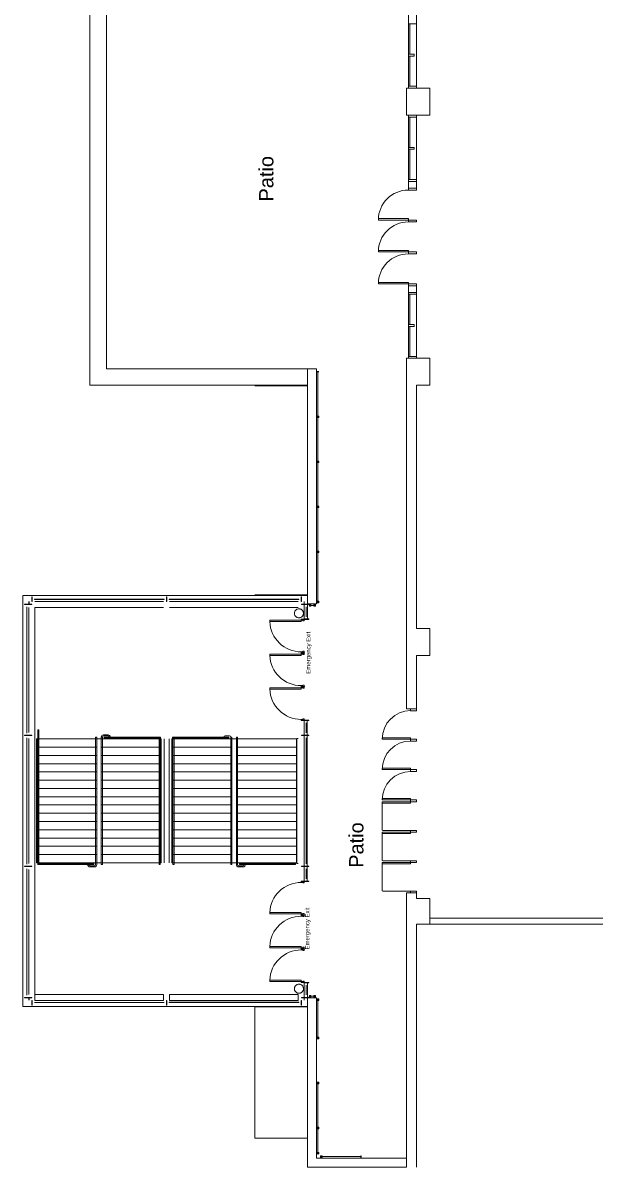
# Model space of a CAD drawing. Header units: inches. Extents: x -3410 to 5259, y -1080 to 3208.
# Drawn here: x -2481 to -1718, y -1079 to 446 of the extents above; entities that cross this region are included whole.
import ezdxf

# ---------------------------------------------------------------- set-up
doc = ezdxf.new("R2010")
doc.units = ezdxf.units.IN
doc.header["$LTSCALE"] = 48
doc.header["$MEASUREMENT"] = 0
for name, color, linetype, lineweight in [('Venue-Fire Apparatus and Text', 7, 'Continuous', 5), ('Venue-Text', 5, 'Continuous', 5), ('Venue-Walls and Doors', 7, 'Continuous', 5)]:
    doc.layers.add(name, color=color, linetype=linetype, lineweight=lineweight)
doc.styles.add('Arial', font='Arial')

# ---------------------------------------------------------------- blocks, each defined once
blk = doc.blocks.new('Group-79-1')
at = {"layer": 'Venue-Walls and Doors', "color": 7, "linetype": 'Continuous'}
for p, q in [((-3356.241, -1054.494), (-3396.241, -1054.494)), ((-3396.193, -1052.55), (-3356.241, -1052.55)), ((-3356.241, -1054.494), (-3356.241, -1052.55))]:
    blk.add_line(p, q, dxfattribs=at)
blk.add_arc((-3356.241, -1054.494), 39.996, 90, 180, dxfattribs=at)
blk = doc.blocks.new('Group-175-1')
at = {"layer": 'Venue-Walls and Doors', "color": 7, "linetype": 'Continuous', "flags": 128}
blk.add_lwpolyline([(-3353.24, -1865.887), (-3390.24, -1865.887, -0.41421356), (-3391.24, -1864.887), (-3391.24, -1827.887), (-3353.24, -1827.887), (-3353.24, -1829.734), (-3391.24, -1829.734)], format="xyb", dxfattribs=at)
blk = doc.blocks.new('Group-176-1')
at = {"layer": 'Venue-Walls and Doors', "color": 7, "linetype": 'Continuous', "flags": 128}
blk.add_lwpolyline([(-3353.24, -1906.387), (-3390.24, -1906.387, -0.41421356), (-3391.24, -1905.387), (-3391.24, -1868.387), (-3353.24, -1868.387), (-3353.24, -1870.234), (-3391.24, -1870.234)], format="xyb", dxfattribs=at)
blk = doc.blocks.new('Group-177-1')
at = {"layer": 'Venue-Walls and Doors', "color": 7, "linetype": 'Continuous', "flags": 128}
blk.add_lwpolyline([(-3353.241, -1825.387), (-3390.241, -1825.387, -0.41421356), (-3391.241, -1824.387), (-3391.241, -1787.387), (-3353.241, -1787.387), (-3353.241, -1789.234), (-3391.241, -1789.234)], format="xyb", dxfattribs=at)
blk = doc.blocks.new('Group-178-1')
at = {"layer": 'Venue-Walls and Doors', "color": 7, "linetype": 'Continuous', "flags": 128}
blk.add_lwpolyline([(-3353.24, -1665.887, 0.41421356), (-3391.24, -1703.887), (-3353.24, -1703.887), (-3353.24, -1702.04), (-3391.24, -1702.04)], format="xyb", dxfattribs=at)
blk = doc.blocks.new('Group-179-1')
at = {"layer": 'Venue-Walls and Doors', "color": 7, "linetype": 'Continuous', "flags": 128}
blk.add_lwpolyline([(-3353.24, -1706.387, 0.41421356), (-3391.24, -1744.387), (-3353.24, -1744.387), (-3353.24, -1742.54), (-3391.24, -1742.54)], format="xyb", dxfattribs=at)
blk = doc.blocks.new('Group-186-1')
at = {"layer": 'Venue-Walls and Doors', "color": 7, "linetype": 'Continuous'}
for p, q in [((-3356.241, -1011.994), (-3396.241, -1011.994)), ((-3396.193, -1010.05), (-3356.241, -1010.05)), ((-3356.241, -1011.994), (-3356.241, -1010.05))]:
    blk.add_line(p, q, dxfattribs=at)
blk.add_arc((-3356.241, -1011.994), 39.996, 90, 180, dxfattribs=at)
blk = doc.blocks.new('Group-187-1')
at = {"layer": 'Venue-Walls and Doors', "color": 7, "linetype": 'Continuous'}
for p, q in [((-3356.241, -1097.095), (-3396.241, -1097.095)), ((-3396.193, -1095.151), (-3356.241, -1095.151)), ((-3356.241, -1097.095), (-3356.241, -1095.151))]:
    blk.add_line(p, q, dxfattribs=at)
blk.add_arc((-3356.241, -1097.095), 39.996, 90, 180, dxfattribs=at)
blk = doc.blocks.new('Group-217-1')
at = {"layer": 'Venue-Walls and Doors', "color": 7, "linetype": 'Continuous', "flags": 128}
blk.add_lwpolyline([(-3353.241, -1746.887, 0.41421356), (-3391.241, -1784.887), (-3353.241, -1784.887), (-3353.241, -1783.04), (-3391.241, -1783.04)], format="xyb", dxfattribs=at)

msp = doc.modelspace()

# ---------------------------------------------------------------- linework, layer by layer
at = {"layer": 'Venue-Walls and Doors', "linetype": 'Continuous'}
for p, q in [((-2391.8, -37.3), (-2391.8, 538.8)), ((-2369.8, -15.3), (-2369.8, 516.8)), ((-1956.3, 444.3), (-1967.3, 444.3)), ((-1965.3, 444.3), (-1965.3, 404)), ((-1965.3, 361.3), (-1965.3, 401.5)), ((-1969.8, 358.7), (-1938.8, 358.7)), ((-1969.8, 358.7), (-1969.8, 322.8)), ((-1967.3, 361.3), (-1956.3, 361.3)), ((-1938.8, 358.7), (-1938.8, 322.8)), ((-1969.8, 322.8), (-1938.8, 322.8)), ((-1967.3, 322.8), (-1967.3, 277.3)), ((-1965.3, 320.3), (-1965.3, 279.8)), ((-1956.3, 320.3), (-1956.3, 237)), ((-1967.3, 277.3), (-1967.3, 237)), ((-1965.3, 237), (-1965.3, 277.3)), ((-1956.3, 237), (-1967.3, 237)), ((-1956.3, 234.5), (-1967.3, 234.5)), ((-1967.3, 225.5), (-1956.3, 225.5)), ((-1956.3, 98), (-1967.3, 98)), ((-1967.3, 95.5), (-1956.3, 95.5)), ((-1956.3, 86.5), (-1967.3, 86.5)), ((-1967.3, 43.8), (-1967.3, 84)), ((-1965.3, 84), (-1965.3, 43.8)), ((-1956.3, 84), (-1956.3, 1.3)), ((-1965.3, 1.3), (-1965.3, 41.3)), ((-1969.8, -1.3), (-1938.8, -1.3)), ((-1969.8, -468.4), (-1969.8, -1.3)), ((-1938.8, -1.3), (-1938.8, -37.2)), ((-2369.8, -15.3), (-2101.8, -15.3)), ((-2101.8, -37.3), (-2101.8, -15.3)), ((-2101.8, -15.3), (-2089.8, -15.3)), ((-2089.8, -15.3), (-2089.8, -328.6)), ((-2086.8, -19), (-2089.8, -19)), ((-2086.8, -19.5), (-2089.8, -19.5)), ((-2087.8, -20.2), (-2087.8, -78.2)), ((-2391.8, -37.3), (-2101.8, -37.3)), ((-2101.8, -37.8), (-2171.8, -37.8)), ((-2101.8, -37.3), (-2101.8, -328.9)), ((-1956.6, -37.2), (-1938.8, -37.2)), ((-1956.6, -361.3), (-1956.6, -37.2)), ((-2086.8, -79), (-2089.8, -79)), ((-2086.8, -79.5), (-2089.8, -79.5)), ((-2087.8, -79.5), (-2087.8, -79)), ((-2087.8, -80.2), (-2087.8, -138.2)), ((-2086.8, -139), (-2089.8, -139)), ((-2086.8, -139.5), (-2089.8, -139.5)), ((-2087.8, -139.5), (-2087.8, -139)), ((-2087.8, -140.2), (-2087.8, -198.2)), ((-2086.8, -199), (-2089.8, -199)), ((-2086.8, -199.5), (-2089.8, -199.5)), ((-2087.8, -199.5), (-2087.8, -199)), ((-2087.8, -200.2), (-2087.8, -258.2)), ((-2086.8, -259), (-2089.8, -259)), ((-2087.8, -259.5), (-2087.8, -259)), ((-2086.8, -259.5), (-2089.8, -259.5)), ((-2087.8, -260.2), (-2087.8, -325.1)), ((-2481.1, -865.3), (-2481.1, -317.3)), ((-2101.8, -317.3), (-2481.1, -317.3)), ((-2101.8, -316.6), (-2171.8, -316.6)), ((-2473.1, -325.6), (-2473.1, -329)), ((-2473.1, -333.3), (-2473.1, -499.9)), ((-2472.8, -325.6), (-2472.8, -329)), ((-2293.6, -325.3), (-2465.1, -325.3)), ((-2465.1, -333.3), (-2465.1, -857.1)), ((-2293.6, -333.3), (-2465.1, -333.3)), ((-2285.6, -325.3), (-2114.1, -325.3)), ((-2285.6, -333.3), (-2114.1, -333.3)), ((-2106.3, -325.6), (-2106.3, -329)), ((-2106.1, -325.6), (-2106.1, -329)), ((-2106.1, -329.5), (-2106.1, -345.2)), ((-2089.8, -328.6), (-2101.8, -328.6)), ((-2101.8, -329.4), (-2101.8, -348.7)), ((-2098.1, -330.6), (-2098.6, -330.6)), ((-2097.3, -330.6), (-2093.3, -330.6)), ((-2092.6, -330.6), (-2092.1, -330.6)), ((-2086.8, -325.9), (-2089.8, -325.9)), ((-2086.8, -326.4), (-2089.8, -326.4)), ((-2087.8, -326.4), (-2087.8, -325.9)), ((-2110.1, -349.2), (-2110.1, -352.2)), ((-2100.1, -349.2), (-2110.1, -349.2)), ((-2110.1, -349.5), (-2106.1, -349.5)), ((-1956.6, -361.3), (-1938.8, -361.3)), ((-1938.8, -361.3), (-1938.8, -397.2)), ((-2110.1, -392.5), (-2110.1, -397.2)), ((-2110.1, -393.5), (-2106.1, -393.5)), ((-2110.1, -394.5), (-2106.1, -394.5)), ((-2106.1, -391.8), (-2106.1, -393.7)), ((-1956.3, -468.4), (-1956.3, -397.2)), ((-1956.3, -397.2), (-1938.8, -397.2)), ((-2110.1, -437.5), (-2110.1, -442.2)), ((-2110.1, -438.5), (-2106.1, -438.5)), ((-2110.1, -439.5), (-2106.1, -439.5)), ((-2106.1, -436.8), (-2106.1, -438.7)), ((-1969.8, -468.4), (-1956.3, -468.4)), ((-2110.1, -483.7), (-2110.1, -482.5)), ((-2110.1, -483.5), (-2106.1, -483.5)), ((-2106.1, -503.7), (-2106.1, -487.7)), ((-2102.1, -503.7), (-2102.1, -484.2)), ((-2461.1, -496.6), (-2461.1, -673.6)), ((-2461.1, -496.6), (-2459.6, -496.6)), ((-2459.6, -496.6), (-2459.6, -673.6)), ((-2367.6, -503.1), (-2373.6, -503.1)), ((-2103.7, -500.6), (-2103.4, -500.6)), ((-2473.1, -507.9), (-2473.1, -674.6)), ((-2463.1, -508.6), (-2463.1, -673.6)), ((-2296.6, -508.6), (-2463.1, -508.6)), ((-2462.6, -508.6), (-2462.6, -673.6)), ((-2384.1, -506.1), (-2384.1, -676.1)), ((-2384.1, -506.1), (-2382.6, -506.1)), ((-2382.6, -506.1), (-2382.6, -673.6)), ((-2376.6, -507.1), (-2376.6, -506.1)), ((-2376.6, -506.1), (-2375.1, -506.1)), ((-2376.6, -508.6), (-2376.6, -506.1)), ((-2376.6, -508.6), (-2376.6, -676.1)), ((-2375.1, -506.1), (-2375.1, -676.1)), ((-2367.6, -504.6), (-2373.6, -504.6)), ((-2297.6, -506.1), (-2372.6, -506.1)), ((-2372.6, -507.6), (-2372.6, -506.1)), ((-2297.6, -507.6), (-2372.6, -507.6)), ((-2299.6, -508.6), (-2299.6, -676.1)), ((-2298.1, -508.6), (-2298.1, -676.1)), ((-2297.6, -506.1), (-2297.6, -507.6)), ((-2296.6, -508.6), (-2296.6, -673.6)), ((-2292.8, -508.6), (-2292.8, -673.6)), ((-2286.3, -508.6), (-2286.3, -673.6)), ((-2282.6, -508.6), (-2116.1, -508.6)), ((-2282.6, -508.6), (-2282.6, -673.6)), ((-2281.6, -506.1), (-2281.6, -507.6)), ((-2281.6, -506.1), (-2206.6, -506.1)), ((-2281.6, -507.6), (-2206.6, -507.6)), ((-2279.6, -506.1), (-2281.1, -506.1)), ((-2281.1, -508.6), (-2281.1, -676.1)), ((-2279.6, -508.6), (-2279.6, -676.1)), ((-2211.6, -504.6), (-2205.6, -504.6)), ((-2206.6, -507.6), (-2206.6, -506.1)), ((-2204.1, -506.1), (-2204.1, -676.1)), ((-2202.6, -506.1), (-2204.1, -506.1)), ((-2204.1, -673.6), (-2204.1, -509.1)), ((-2202.6, -507.1), (-2202.6, -506.1)), ((-2202.6, -506.1), (-2202.6, -676.1)), ((-2196.6, -506.1), (-2196.6, -673.6)), ((-2195.1, -506.1), (-2196.6, -506.1)), ((-2195.1, -506.1), (-2195.1, -676.1)), ((-2116.6, -508.6), (-2116.6, -673.6)), ((-2116.1, -674.5), (-2116.1, -507.8)), ((-2114.1, -507.8), (-2116.1, -507.8)), ((-2106.1, -504.2), (-2106.1, -678.3)), ((-2102.1, -504.2), (-2102.1, -678.3)), ((-2382.6, -519.6), (-2462.6, -519.6)), ((-2382.6, -530.6), (-2462.6, -530.6)), ((-2376.6, -519.6), (-2296.6, -519.6)), ((-2376.6, -530.6), (-2296.6, -530.6)), ((-2202.6, -519.6), (-2282.6, -519.6)), ((-2202.6, -530.6), (-2282.6, -530.6)), ((-2196.6, -519.6), (-2116.6, -519.6)), ((-2196.6, -530.6), (-2116.6, -530.6)), ((-2382.6, -541.6), (-2462.6, -541.6)), ((-2376.6, -541.6), (-2296.6, -541.6)), ((-2202.6, -541.6), (-2282.6, -541.6)), ((-2196.6, -541.6), (-2116.6, -541.6)), ((-2382.6, -552.6), (-2462.6, -552.6)), ((-2382.6, -563.6), (-2462.6, -563.6)), ((-2376.6, -552.6), (-2296.6, -552.6)), ((-2376.6, -563.6), (-2296.6, -563.6)), ((-2202.6, -552.6), (-2282.6, -552.6)), ((-2202.6, -563.6), (-2282.6, -563.6)), ((-2196.6, -552.6), (-2116.6, -552.6)), ((-2196.6, -563.6), (-2116.6, -563.6)), ((-2382.6, -574.6), (-2462.6, -574.6)), ((-2376.6, -574.6), (-2296.6, -574.6)), ((-2202.6, -574.6), (-2282.6, -574.6)), ((-2196.6, -574.6), (-2116.6, -574.6)), ((-2382.6, -585.6), (-2462.6, -585.6)), ((-2376.6, -585.6), (-2296.6, -585.6)), ((-2202.6, -585.6), (-2282.6, -585.6)), ((-2196.6, -585.6), (-2116.6, -585.6)), ((-2382.6, -596.6), (-2462.6, -596.6)), ((-2382.6, -607.6), (-2462.6, -607.6)), ((-2376.6, -596.6), (-2296.6, -596.6)), ((-2376.6, -607.6), (-2296.6, -607.6)), ((-2202.6, -596.6), (-2282.6, -596.6)), ((-2202.6, -607.6), (-2282.6, -607.6)), ((-2196.6, -596.6), (-2116.6, -596.6)), ((-2196.6, -607.6), (-2116.6, -607.6)), ((-2382.6, -618.6), (-2462.6, -618.6)), ((-2376.6, -618.6), (-2296.6, -618.6)), ((-2202.6, -618.6), (-2282.6, -618.6)), ((-2196.6, -618.6), (-2116.6, -618.6)), ((-2382.6, -629.6), (-2462.6, -629.6)), ((-2376.6, -629.6), (-2296.6, -629.6)), ((-2202.6, -629.6), (-2282.6, -629.6)), ((-2196.6, -629.6), (-2116.6, -629.6)), ((-2382.6, -640.6), (-2462.6, -640.6)), ((-2382.6, -651.6), (-2462.6, -651.6)), ((-2376.6, -640.6), (-2296.6, -640.6)), ((-2376.6, -651.6), (-2296.6, -651.6)), ((-2202.6, -640.6), (-2282.6, -640.6)), ((-2202.6, -651.6), (-2282.6, -651.6)), ((-2196.6, -640.6), (-2116.6, -640.6)), ((-2196.6, -651.6), (-2116.6, -651.6)), ((-2382.6, -662.6), (-2462.6, -662.6)), ((-2376.6, -662.6), (-2296.6, -662.6)), ((-2202.6, -662.6), (-2282.6, -662.6)), ((-2196.6, -662.6), (-2116.6, -662.6)), ((-2473.1, -682.6), (-2473.1, -849.3)), ((-2463.1, -673.6), (-2296.6, -673.6)), ((-2382.6, -673.6), (-2462.6, -673.6)), ((-2461.6, -674.6), (-2386.6, -674.6)), ((-2461.6, -676.1), (-2386.6, -676.1)), ((-2459.1, -676.1), (-2459.1, -674.6)), ((-2391.6, -677.6), (-2385.6, -677.6)), ((-2391.6, -679.1), (-2385.6, -679.1)), ((-2386.6, -674.6), (-2386.6, -676.1)), ((-2382.6, -673.6), (-2296.6, -673.6)), ((-2382.6, -673.6), (-2382.6, -676.1)), ((-2375.1, -676.1), (-2376.6, -676.1)), ((-2299.6, -676.1), (-2298.1, -676.1)), ((-2196.6, -673.6), (-2282.6, -673.6)), ((-2116.1, -673.6), (-2282.6, -673.6)), ((-2279.6, -676.1), (-2281.1, -676.1)), ((-2204.1, -676.1), (-2202.6, -676.1)), ((-2196.6, -673.6), (-2116.6, -673.6)), ((-2196.6, -673.6), (-2196.6, -676.1)), ((-2187.6, -677.6), (-2193.6, -677.6)), ((-2187.6, -679.1), (-2193.6, -679.1)), ((-2117.6, -674.6), (-2192.6, -674.6)), ((-2192.6, -674.6), (-2192.6, -676.1)), ((-2117.6, -676.1), (-2192.6, -676.1)), ((-2117.6, -676.1), (-2117.6, -674.6)), ((-2114.1, -674.5), (-2116.1, -674.5)), ((-2106.1, -678.8), (-2106.1, -694.6)), ((-2102.1, -678.8), (-2102.1, -698.1)), ((-2110.1, -698.8), (-2106.1, -698.8)), ((-1969.8, -1079.2), (-1969.8, -713.9)), ((-1956.3, -713.9), (-1969.8, -713.9)), ((-1956.3, -711.4), (-1956.3, -721.3)), ((-1956.3, -721.3), (-1938.8, -721.3)), ((-1938.8, -721.3), (-1938.8, -755.3)), ((-2110.1, -742.8), (-2106.1, -742.8)), ((-2110.1, -743.8), (-2106.1, -743.8)), ((-2106.1, -741.2), (-2106.1, -743.1)), ((-1956.3, -755.3), (-1415.8, -755.3)), ((-1956.3, -755.3), (-1956.3, -1079.2)), ((-1693.8, -747.3), (-1938.8, -747.3)), ((-2110.1, -787.8), (-2106.1, -787.8)), ((-2110.1, -788.8), (-2106.1, -788.8)), ((-2106.1, -786.2), (-2106.1, -788.1)), ((-2110.1, -830.1), (-2110.1, -833.1)), ((-2110.1, -832.8), (-2106.1, -832.8)), ((-2106.1, -831.2), (-2106.1, -833.1)), ((-2106.1, -852.9), (-2106.1, -833.1)), ((-2101.8, -833.8), (-2101.8, -852.9)), ((-2473.1, -856.9), (-2473.1, -853.5)), ((-2472.8, -856.9), (-2472.8, -853.5)), ((-2293.6, -849.3), (-2465.1, -849.3)), ((-2293.6, -857.3), (-2293.6, -849.3)), ((-2285.6, -849.3), (-2285.6, -857.3)), ((-2285.6, -849.3), (-2114.1, -849.3)), ((-2114.1, -857.3), (-2114.1, -849.3)), ((-2106.3, -856.9), (-2106.3, -853.5)), ((-2106.1, -856.9), (-2106.1, -853.5)), ((-2101.8, -853.4), (-2101.8, -1079.2)), ((-2089.8, -853.6), (-2101.8, -853.6)), ((-2098.6, -850.6), (-2098.6, -853.6)), ((-2098.1, -851.6), (-2098.6, -851.6)), ((-2098.1, -850.6), (-2098.1, -853.6)), ((-2097.3, -851.6), (-2093.3, -851.6)), ((-2092.6, -850.6), (-2092.6, -853.6)), ((-2092.6, -851.6), (-2092.1, -851.6)), ((-2092.1, -850.6), (-2092.1, -853.6)), ((-2089.8, -853.6), (-2089.8, -1067.2)), ((-2102.1, -865.3), (-2481.1, -865.3)), ((-2293.6, -857.3), (-2465.1, -857.3)), ((-2285.6, -857.3), (-2114.1, -857.3)), ((-2171.8, -1040.7), (-2171.8, -865.6)), ((-2171.8, -865.6), (-2101.8, -865.6)), ((-2086.8, -855.9), (-2089.8, -855.9)), ((-2086.8, -856.4), (-2089.8, -856.4)), ((-2087.8, -855.9), (-2087.8, -856.4)), ((-2087.8, -857.1), (-2087.8, -906.2)), ((-2086.8, -907), (-2089.8, -907)), ((-2086.8, -907.5), (-2089.8, -907.5)), ((-2087.8, -907), (-2087.8, -907.5)), ((-2086.8, -967), (-2089.8, -967)), ((-2086.8, -967.5), (-2089.8, -967.5)), ((-2087.8, -967), (-2087.8, -967.5)), ((-2087.8, -968.2), (-2087.8, -1026.2)), ((-2086.8, -1027), (-2089.8, -1027)), ((-2086.8, -1027.5), (-2089.8, -1027.5)), ((-2087.8, -1027), (-2087.8, -1027.5)), ((-2087.8, -1028.2), (-2087.8, -1059.7)), ((-2101.8, -1040.7), (-2171.8, -1040.7)), ((-2089.8, -1060.5), (-2086.8, -1060.5)), ((-2089.8, -1061), (-2086.8, -1061)), ((-1969.8, -1067.2), (-2089.8, -1067.2)), ((-2087.8, -1061), (-2087.8, -1060.5)), ((-2083.6, -1067.2), (-2083.6, -1064.2)), ((-2083.1, -1065.2), (-2083.6, -1065.2)), ((-2083.1, -1067.2), (-2083.1, -1064.2)), ((-2082.3, -1065.2), (-2030.8, -1065.2)), ((-1969.8, -1079.2), (-2101.8, -1079.2))]:
    msp.add_line(p, q, dxfattribs=at)
at = {"layer": 'Venue-Walls and Doors', "linetype": 'Continuous', "flags": 128}
for points in [[(-1956.3, 682.8), (-1956.3, 358.8), (-1967.3, 358.8), (-1967.3, 682.8)], [(-1967.3, 404), (-1959.6, 404), (-1959.6, 401.5), (-1967.3, 401.5)], [(-1967.3, 320.3), (-1956.3, 320.3), (-1956.3, 322.8)], [(-1967.3, 277.3), (-1959.6, 277.3), (-1959.6, 279.8), (-1967.3, 279.8)], [(-1956.3, 237), (-1956.3, 223), (-1967.3, 223), (-1967.3, 237)], [(-1956.3, 98), (-1956.3, 84), (-1967.3, 84), (-1967.3, 98)], [(-1967.3, 1.3), (-1956.3, 1.3), (-1956.3, -1.2), (-1967.3, -1.2), (-1967.3, 43.8)], [(-1967.3, 43.8), (-1959.6, 43.8), (-1959.6, 41.3), (-1967.3, 41.3)], [(-2088.8, -79), (-2088.8, -78.2), (-2086.8, -78.2), (-2086.8, -79)], [(-2088.8, -79.5), (-2088.8, -80.2), (-2086.8, -80.2), (-2086.8, -79.5)], [(-2088.8, -139), (-2088.8, -138.2), (-2086.8, -138.2), (-2086.8, -139)], [(-2088.8, -139.5), (-2088.8, -140.2), (-2086.8, -140.2), (-2086.8, -139.5)], [(-2088.8, -199), (-2088.8, -198.2), (-2086.8, -198.2), (-2086.8, -199)], [(-2088.8, -199.5), (-2088.8, -200.2), (-2086.8, -200.2), (-2086.8, -199.5)], [(-2088.8, -259), (-2088.8, -258.2), (-2086.8, -258.2), (-2086.8, -259)], [(-2088.8, -259.5), (-2088.8, -260.2), (-2086.8, -260.2), (-2086.8, -259.5)], [(-2098.6, -329.6), (-2099.3, -329.6), (-2099.3, -331.6), (-2098.6, -331.6), (-2098.6, -328.6)], [(-2098.1, -329.6), (-2097.3, -329.6), (-2097.3, -331.6), (-2098.1, -331.6), (-2098.1, -328.6)], [(-2092.6, -329.6), (-2093.3, -329.6), (-2093.3, -331.6), (-2092.6, -331.6), (-2092.6, -328.6)], [(-2092.1, -329.6), (-2091.3, -329.6), (-2091.3, -331.6), (-2092.1, -331.6), (-2092.1, -328.6)], [(-2088.8, -325.9), (-2088.8, -325.1), (-2086.8, -325.1), (-2086.8, -325.9)], [(-2088.8, -326.4), (-2088.8, -327.1), (-2086.8, -327.1), (-2086.8, -326.4)], [(-2110.1, -352.2), (-2152.1, -352.2), (-2152.1, -350.5), (-2108.1, -350.5)], [(-2106.1, -345.2), (-2106.1, -351.1), (-2108.1, -351.1), (-2108.1, -350.5)], [(-2106.1, -348.7), (-2100.1, -348.7), (-2100.1, -349.2)], [(-2110.1, -397.2), (-2152.1, -397.2), (-2152.1, -395.5), (-2108.1, -395.5)], [(-2106.1, -391.8), (-2108.1, -391.8), (-2108.1, -392.5), (-2110.1, -392.5)], [(-2110.1, -393.7), (-2105.6, -393.7), (-2105.6, -394.2), (-2110.1, -394.2)], [(-2106.1, -394.2), (-2106.1, -396.1), (-2108.1, -396.1), (-2108.1, -395.5)], [(-2110.1, -442.2), (-2152.1, -442.2), (-2152.1, -440.5), (-2108.1, -440.5)], [(-2106.1, -436.8), (-2108.1, -436.8), (-2108.1, -437.5), (-2110.1, -437.5)], [(-2110.1, -438.7), (-2105.6, -438.7), (-2105.6, -439.2), (-2110.1, -439.2)], [(-2106.1, -439.2), (-2106.1, -441.1), (-2108.1, -441.1), (-2108.1, -440.5)], [(-1956.3, -468.4), (-1956.3, -470.9), (-1964.3, -470.9), (-1964.3, -468.4)], [(-2106.1, -481.8), (-2108.1, -481.8), (-2108.1, -482.5), (-2110.1, -482.5)], [(-2106.1, -484.2), (-2100.1, -484.2), (-2100.1, -483.7)], [(-2106.1, -694.6), (-2106.1, -700.4), (-2108.1, -700.4), (-2108.1, -699.8), (-2110.1, -699.8), (-2110.1, -698.6)], [(-2106.1, -698.1), (-2100.1, -698.1), (-2100.1, -698.6)], [(-1964.3, -713.9), (-1964.3, -711.4), (-1956.3, -711.4)], [(-2110.1, -740.1), (-2152.1, -740.1), (-2152.1, -741.8), (-2108.1, -741.8)], [(-2106.1, -743.6), (-2106.1, -745.4), (-2108.1, -745.4), (-2108.1, -744.8), (-2110.1, -744.8), (-2110.1, -740.1)], [(-2110.1, -743.6), (-2105.6, -743.6), (-2105.6, -743.1), (-2110.1, -743.1)], [(-2106.1, -741.2), (-2108.1, -741.2), (-2108.1, -741.8)], [(-2110.1, -785.1), (-2152.1, -785.1), (-2152.1, -786.8), (-2108.1, -786.8)], [(-2106.1, -788.6), (-2106.1, -790.4), (-2108.1, -790.4), (-2108.1, -789.8), (-2110.1, -789.8), (-2110.1, -785.1)], [(-2110.1, -788.6), (-2105.6, -788.6), (-2105.6, -788.1), (-2110.1, -788.1)], [(-2106.1, -786.2), (-2108.1, -786.2), (-2108.1, -786.8)], [(-2110.1, -830.1), (-2152.1, -830.1), (-2152.1, -831.8), (-2108.1, -831.8)], [(-2106.1, -831.2), (-2108.1, -831.2), (-2108.1, -831.8)], [(-2106.1, -833.6), (-2100.1, -833.6), (-2100.1, -833.1)], [(-2098.6, -852.6), (-2099.3, -852.6), (-2099.3, -850.6), (-2098.6, -850.6)], [(-2098.1, -852.6), (-2097.3, -852.6), (-2097.3, -850.6), (-2098.1, -850.6)], [(-2092.6, -852.6), (-2093.3, -852.6), (-2093.3, -850.6), (-2092.6, -850.6)], [(-2092.1, -852.6), (-2091.3, -852.6), (-2091.3, -850.6), (-2092.1, -850.6)], [(-2088.8, -855.9), (-2088.8, -855.1), (-2086.8, -855.1), (-2086.8, -855.9)], [(-2088.8, -856.4), (-2088.8, -857.1), (-2086.8, -857.1), (-2086.8, -856.4)], [(-2088.8, -907), (-2088.8, -906.2), (-2086.8, -906.2), (-2086.8, -907)], [(-2088.8, -907.5), (-2088.8, -908.2), (-2086.8, -908.2), (-2086.8, -907.5)], [(-2088.8, -967), (-2088.8, -966.2), (-2086.8, -966.2), (-2086.8, -967)], [(-2088.8, -967.5), (-2088.8, -968.2), (-2086.8, -968.2), (-2086.8, -967.5)], [(-2088.8, -1027), (-2088.8, -1026.2), (-2086.8, -1026.2), (-2086.8, -1027)], [(-2088.8, -1027.5), (-2088.8, -1028.2), (-2086.8, -1028.2), (-2086.8, -1027.5)], [(-2086.8, -1060.5), (-2086.8, -1059.7), (-2088.8, -1059.7), (-2088.8, -1060.5)], [(-2086.8, -1061), (-2086.8, -1061.7), (-2088.8, -1061.7), (-2088.8, -1061)], [(-2083.6, -1064.2), (-2084.3, -1064.2), (-2084.3, -1066.2), (-2083.6, -1066.2)], [(-2083.1, -1064.2), (-2082.3, -1064.2), (-2082.3, -1066.2), (-2083.1, -1066.2)]]:
    msp.add_lwpolyline(points, dxfattribs=at)
for points in [[(-1967.3, 180.5), (-1956.3, 180.5), (-1956.3, 183), (-1967.3, 183)], [(-1967.3, 140.5), (-1956.3, 140.5), (-1956.3, 138), (-1967.3, 138)], [(-2469.3, -325.3), (-2468.8, -325.3), (-2468.8, -319.3), (-2469.3, -319.3)], [(-2289.8, -325.3), (-2289.3, -325.3), (-2289.3, -319.3), (-2289.8, -319.3)], [(-2110.3, -325.3), (-2109.8, -325.3), (-2109.8, -319.3), (-2110.3, -319.3)], [(-2479.1, -329.5), (-2469.2, -329.5), (-2469.2, -329), (-2479.1, -329)], [(-2475.6, -332.5), (-2475.6, -500.7), (-2475.8, -500.7), (-2475.8, -332.5)], [(-2465.8, -322.8), (-2292.8, -322.8), (-2292.8, -322.5), (-2465.8, -322.5)], [(-2113.3, -322.8), (-2286.3, -322.8), (-2286.3, -322.5), (-2113.3, -322.5)], [(-2107.2, -341.1), (-2107.2, -341.7), (-2107.3, -342.3), (-2107.4, -342.9), (-2107.6, -343.4), (-2107.9, -344), (-2108.2, -344.5), (-2108.6, -344.9), (-2108.9, -345.4), (-2109.4, -345.8), (-2109.9, -346.1), (-2110.4, -346.4), (-2110.9, -346.7), (-2111.4, -346.9), (-2112, -347), (-2112.6, -347.1), (-2113.2, -347.1), (-2113.8, -347.1), (-2114.4, -347), (-2114.9, -346.9), (-2115.5, -346.7), (-2116, -346.4), (-2116.5, -346.1), (-2117, -345.8), (-2117.4, -345.4), (-2117.8, -344.9), (-2118.2, -344.5), (-2118.5, -344), (-2118.7, -343.4), (-2118.9, -342.9), (-2119.1, -342.3), (-2119.2, -341.7), (-2119.2, -341.1), (-2119.2, -340.6), (-2119.1, -340), (-2118.9, -339.4), (-2118.7, -338.8), (-2118.5, -338.3), (-2118.2, -337.8), (-2117.8, -337.3), (-2117.4, -336.9), (-2117, -336.5), (-2116.5, -336.2), (-2116, -335.8), (-2115.5, -335.6), (-2114.9, -335.4), (-2114.4, -335.3), (-2113.8, -335.2), (-2113.2, -335.1), (-2112.6, -335.2), (-2112, -335.3), (-2111.4, -335.4), (-2110.9, -335.6), (-2110.4, -335.8), (-2109.9, -336.2), (-2109.4, -336.5), (-2108.9, -336.9), (-2108.6, -337.3), (-2108.2, -337.8), (-2107.9, -338.3), (-2107.6, -338.8), (-2107.4, -339.4), (-2107.3, -340), (-2107.2, -340.6)], [(-2100.1, -329.5), (-2109.9, -329.5), (-2109.9, -329), (-2100.1, -329)], [(-2103.4, -345.7), (-2103.4, -332.5), (-2103.7, -332.5), (-2103.7, -345.7)], [(-2103.4, -487.2), (-2103.4, -500.6), (-2103.7, -500.6), (-2103.7, -487.2)], [(-2479.1, -504.2), (-2469.2, -504.2), (-2469.2, -503.7), (-2479.1, -503.7)], [(-2475.6, -675.3), (-2475.6, -507.2), (-2475.8, -507.2), (-2475.8, -675.3)], [(-2100.1, -504.2), (-2109.9, -504.2), (-2109.9, -503.7), (-2100.1, -503.7)], [(-2103.4, -675.2), (-2103.4, -507.1), (-2103.7, -507.1), (-2103.7, -675.2)], [(-1964.3, -511.4), (-1956.3, -511.4), (-1956.3, -508.9), (-1964.3, -508.9)], [(-1964.3, -551.9), (-1964.3, -549.4), (-1956.3, -549.4), (-1956.3, -551.9)], [(-1964.3, -592.4), (-1964.3, -589.9), (-1956.3, -589.9), (-1956.3, -592.4)], [(-1964.3, -632.9), (-1964.3, -630.4), (-1956.3, -630.4), (-1956.3, -632.9)], [(-1964.3, -670.9), (-1964.3, -673.4), (-1956.3, -673.4), (-1956.3, -670.9)], [(-2479.1, -678.8), (-2469.2, -678.8), (-2469.2, -678.3), (-2479.1, -678.3)], [(-2475.6, -681.8), (-2475.6, -850), (-2475.8, -850), (-2475.8, -681.8)], [(-2100.1, -678.8), (-2109.9, -678.8), (-2109.9, -678.3), (-2100.1, -678.3)], [(-2103.4, -695.1), (-2103.4, -681.7), (-2103.7, -681.7), (-2103.7, -695.1)], [(-2107.2, -841.5), (-2107.2, -842.1), (-2107.3, -842.7), (-2107.4, -843.2), (-2107.6, -843.8), (-2107.9, -844.3), (-2108.2, -844.8), (-2108.6, -845.3), (-2108.9, -845.7), (-2109.4, -846.1), (-2109.9, -846.5), (-2110.4, -846.8), (-2110.9, -847), (-2111.4, -847.2), (-2112, -847.4), (-2112.6, -847.5), (-2113.2, -847.5), (-2113.8, -847.5), (-2114.4, -847.4), (-2114.9, -847.2), (-2115.5, -847), (-2116, -846.8), (-2116.5, -846.5), (-2117, -846.1), (-2117.4, -845.7), (-2117.8, -845.3), (-2118.2, -844.8), (-2118.5, -844.3), (-2118.7, -843.8), (-2118.9, -843.2), (-2119.1, -842.7), (-2119.2, -842.1), (-2119.2, -841.5), (-2119.2, -840.9), (-2119.1, -840.3), (-2118.9, -839.8), (-2118.7, -839.2), (-2118.5, -838.7), (-2118.2, -838.2), (-2117.8, -837.7), (-2117.4, -837.3), (-2117, -836.9), (-2116.5, -836.5), (-2116, -836.2), (-2115.5, -836), (-2114.9, -835.8), (-2114.4, -835.6), (-2113.8, -835.5), (-2113.2, -835.5), (-2112.6, -835.5), (-2112, -835.6), (-2111.4, -835.8), (-2110.9, -836), (-2110.4, -836.2), (-2109.9, -836.5), (-2109.4, -836.9), (-2108.9, -837.3), (-2108.6, -837.7), (-2108.2, -838.2), (-2107.9, -838.7), (-2107.6, -839.2), (-2107.4, -839.8), (-2107.3, -840.3), (-2107.2, -840.9)], [(-2103.4, -836.6), (-2103.4, -849.8), (-2103.7, -849.8), (-2103.7, -836.6)], [(-2479.1, -853.5), (-2469.2, -853.5), (-2469.2, -853), (-2479.1, -853)], [(-2100.1, -853.5), (-2109.9, -853.5), (-2109.9, -853), (-2100.1, -853)], [(-2469.3, -857.3), (-2468.8, -857.3), (-2468.8, -863.3), (-2469.3, -863.3)], [(-2465.8, -859.8), (-2292.8, -859.8), (-2292.8, -860), (-2465.8, -860)], [(-2289.8, -857.3), (-2289.3, -857.3), (-2289.3, -863.3), (-2289.8, -863.3)], [(-2113.3, -859.5), (-2286.3, -859.5), (-2286.3, -859.8), (-2113.3, -859.8)], [(-2110.3, -857.3), (-2109.8, -857.3), (-2109.8, -863.3), (-2110.3, -863.3)], [(-2030.1, -1064.2), (-2030.8, -1064.2), (-2030.8, -1066.2), (-2030.1, -1066.2)]]:
    msp.add_lwpolyline(points, close=True, dxfattribs=at)
for points in [[(-2110.1, -349.2, -0.414214), (-2109.7, -348.9), (-2106.7, -348.9, 0.414214), (-2106.4, -348.6), (-2106.4, -345.5, -0.414214), (-2106.1, -345.2), (-2106.1, -345.2)], [(-2100.1, -483.7), (-2110.1, -483.7, 0.414214), (-2109.7, -484), (-2106.7, -484, -0.414214), (-2106.4, -484.3), (-2106.4, -487.4, 0.414214), (-2106.1, -487.7), (-2106.1, -481.8)], [(-2100.1, -698.6), (-2110.1, -698.6, -0.414214), (-2109.7, -698.2), (-2106.7, -698.2, 0.414214), (-2106.4, -697.9), (-2106.4, -694.9, -0.414214), (-2106.1, -694.6)], [(-2100.1, -833.1), (-2110.1, -833.1), (-2110.1, -833.1, 0.414214), (-2109.7, -833.4), (-2106.7, -833.4, -0.414214), (-2106.4, -833.7), (-2106.4, -836.7, 0.414214), (-2106.1, -837.1), (-2106.1, -837.1)]]:
    msp.add_lwpolyline(points, format="xyb", dxfattribs=at)
at = {"layer": 'Venue-Walls and Doors', "linetype": 'Continuous'}
for centre, radius, start, end in [((-2099.3, -330.6), 0.125, 90, 270), ((-2091.3, -330.6), 0.125, 270, 90), ((-2087.8, -327.1), 0.125, 180, 0), ((-2110.1, -350.5), 42, 182.388, 270), ((-2110.1, -395.5), 42, 182.388, 270), ((-2110.1, -440.5), 42, 182.388, 270), ((-2373.6, -506.1), 3, 90, 180), ((-2367.6, -506.1), 3, 0, 90), ((-2373.6, -506.1), 1.5, 90, 180), ((-2367.6, -506.1), 1.5, 0, 90), ((-2211.6, -506.1), 1.5, 90, 180), ((-2205.6, -506.1), 1.5, 0, 90), ((-2391.6, -676.1), 3, 180, 270), ((-2391.6, -676.1), 1.5, 180, 270), ((-2385.6, -676.1), 1.5, 270, 360), ((-2385.6, -676.1), 3, 270, 360), ((-2193.6, -676.1), 3, 180, 270), ((-2193.6, -676.1), 1.5, 180, 270), ((-2187.6, -676.1), 1.5, 270, 360), ((-2187.6, -676.1), 3, 270, 0), ((-2110.1, -741.8), 42, 90, 177.612), ((-2110.1, -786.8), 42, 90, 177.612), ((-2110.1, -831.8), 42, 90, 177.612), ((-2099.3, -851.6), 0.125, 90, 270), ((-2091.3, -851.6), 0.125, 270, 90), ((-2087.8, -855.1), 0.125, 0, 180), ((-2087.8, -1061.7), 0.125, 180, 360), ((-2084.3, -1065.2), 0.125, 90, 270)]:
    msp.add_arc(centre, radius, start, end, dxfattribs=at)

# ---------------------------------------------------------------- block references
at = {"layer": 'Venue-Walls and Doors'}
for name in ['Group-186-1', 'Group-79-1', 'Group-187-1', 'Group-178-1', 'Group-179-1', 'Group-217-1', 'Group-177-1', 'Group-175-1', 'Group-176-1']:
    msp.add_blockref(name, (1388.9, 1195), dxfattribs=at)

# ---------------------------------------------------------------- texts
at = {"layer": 'Venue-Fire Apparatus and Text', "color": 1, "transparency": 33554687, "char_height": 5.708, "attachment_point": 7, "rotation": 90, "line_spacing_factor": 0.970891, "style": 'Arial'}
for insert in [(-2096.1, -421.6), (-2097.6, -789.1)]:
    msp.add_mtext('Emergency Exit', dxfattribs=dict(at, insert=insert))
at = {"layer": 'Venue-Text', "char_height": 19.03, "attachment_point": 5, "rotation": 90, "line_spacing_factor": 0.970891, "style": 'Arial'}
for insert in [(-2156.6, 238), (-2036.6, -650)]:
    msp.add_mtext('Patio', dxfattribs=dict(at, insert=insert))

doc.saveas('drawing.dxf')
